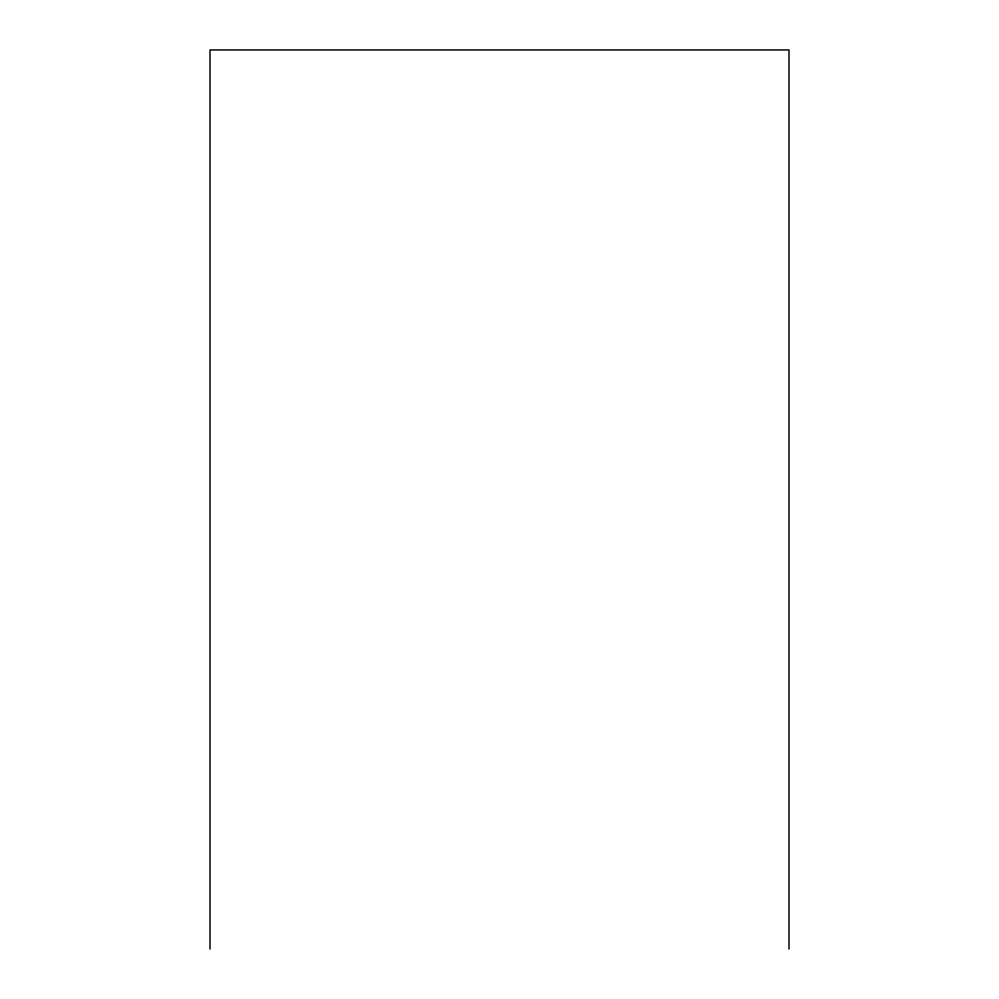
<?xml version="1.0" encoding="UTF-8"?>
<svg xmlns="http://www.w3.org/2000/svg" width="999" height="999" viewBox="0 0 999 999"><rect width="100%" height="100%" fill="white"/><g stroke="black" fill="none" stroke-linecap="round" stroke-linejoin="round"><path stroke-width="1.5" d="M788.985 949.05L788.985 49.95L210.015 49.95L210.015 949.05"/></g></svg>
